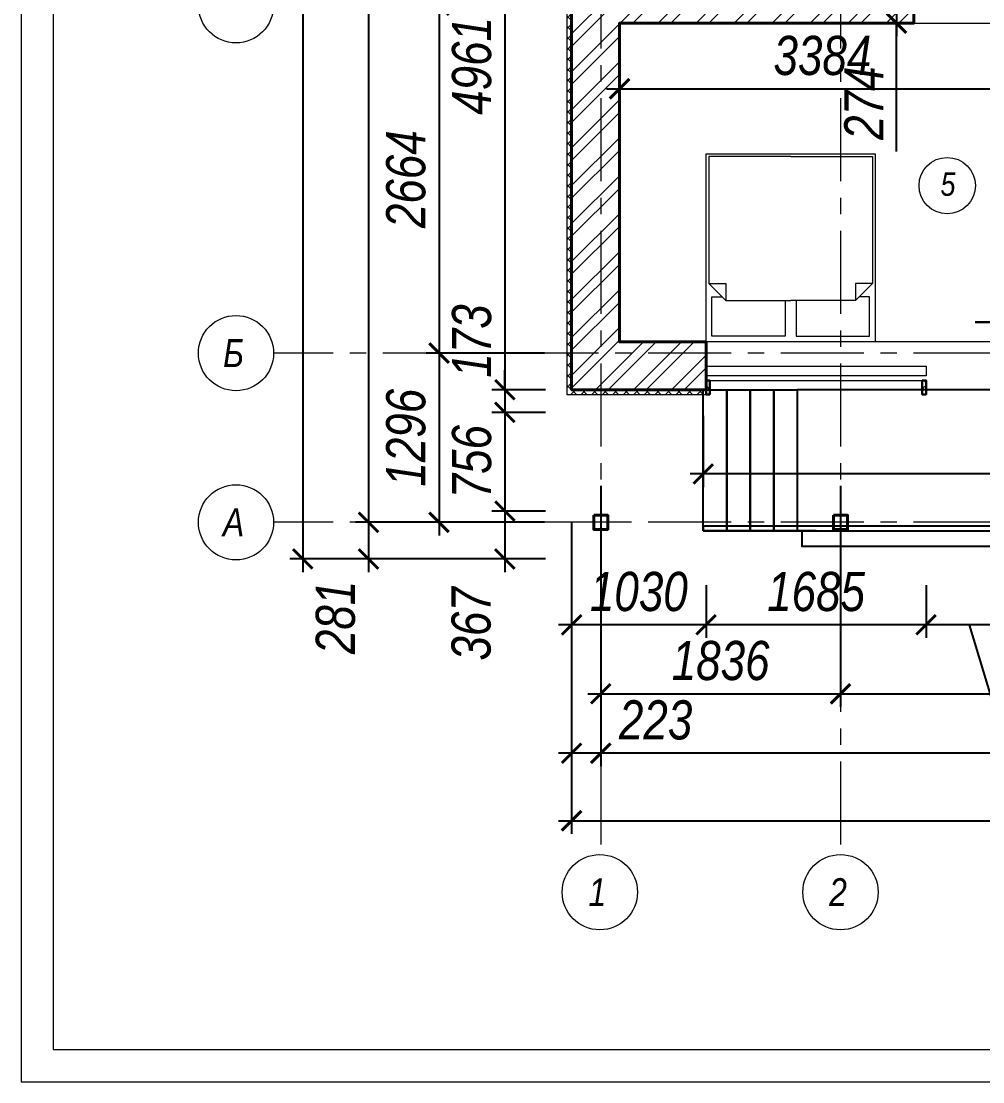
# Model space of a CAD drawing. Header units: millimetres. Extents: x 1582001 to 3303937, y 226471 to 491235.
# Drawn here: x 1694540 to 1701904, y 439948 to 448071 of the extents above; entities that cross this region are included whole.
import ezdxf
from ezdxf.enums import TextEntityAlignment as Align

# ---------------------------------------------------------------- set-up
doc = ezdxf.new("R2010")
doc.units = ezdxf.units.MM
doc.linetypes.add('CENTER', pattern=[50.8, 31.75, -6.35, 6.35, -6.35])
doc.linetypes.add('DASHDOT', pattern=[25.4, 12.7, -6.35, 0, -6.35])
doc.layers.get('Defpoints').update_dxf_attribs({"color": 255, "lineweight": 30})
doc.layers.add('900Сл Non-Print', color=235, linetype='Continuous', lineweight=5, plot=False)
for name, color, linetype, lineweight in [('Text', 212, 'Continuous', 25), ('Интерьер - Мебель_Ном_пера__1', 7, 'Continuous', 13), ('Кирпич', 253, 'Continuous', 9), ('Кровля', 232, 'Continuous', 25), ('Лестница', 74, 'Continuous', 25), ('Маркировка', 253, 'Continuous', 18), ('Оборудование', 89, 'Continuous', 9), ('Окна', 4, 'Continuous', 18), ('Оси', 251, 'CENTER', 9), ('Площади', 201, 'Continuous', 13), ('Размеры', 7, 'Continuous', 18), ('Стены несущие', 7, 'Continuous', 40), ('СТОЙКИ', 26, 'Continuous', 40), ('Утеплитель', 145, 'Continuous', 9)]:
    doc.layers.add(name, color=color, linetype=linetype, lineweight=lineweight)
doc.styles.add('GOST 2.304', font='ARIALNI.TTF', dxfattribs={"width": 0.98, "height": 300})
doc.styles.get("Standard").update_dxf_attribs({"font": 'ARIALNI.TTF', "height": 300})
doc.styles.add('style', font='ARIALNI.TTF', dxfattribs={"width": 0.98, "height": 300})
doc.styles.add('стиль1', font='ARIALNI.TTF', dxfattribs={"width": 0.98, "height": 300})
doc.dimstyles.new('М100', dxfattribs={"dimtxt": 600, "dimasz": 150, "dimexe": 100, "dimexo": 200, "dimgap": 100, "dimtad": 1, "dimdec": 0, "dimtxsty": 'style', "dimblk": 'ARCHTICK', "dimcen": 150, "dimdle": 100, "dimclrt": 256, "dimadec": 0, "dimazin": 0, "dimtfac": 1, "dimtdec": 0, "dimtmove": 1, "dimatfit": 3, "dimldrblk": 'NONE', "dimfxl": 0, "dimarcsym": 0})

# ---------------------------------------------------------------- blocks, each defined once
blk = doc.blocks.new('_ArchTick')
at = {"color": 0, "linetype": 'ByBlock', "const_width": 0.15}
blk.add_lwpolyline([(-0.5, -0.5), (0.5, 0.5)], dxfattribs=at)
blk = doc.blocks.new('*D2216')
at = {"layer": 'Defpoints', "color": 0, "lineweight": -3, "transparency": 16777216}
for p in [(1700814.6, 444712.7), (1704702.6, 444431.9), (1704702.6, 442919.9)]:
    blk.add_point(p, dxfattribs=at)
at = {"layer": 'Размеры', "color": 0, "lineweight": -2, "transparency": 16777216}
for p, q in [((1700814.6, 444512.7), (1700814.6, 442819.9)), ((1704702.6, 444231.9), (1704702.6, 442819.9)), ((1700714.6, 442919.9), (1704802.6, 442919.9))]:
    blk.add_line(p, q, dxfattribs=at)
at = {"layer": 'Размеры', "color": 0, "lineweight": -2, "transparency": 16777216, "xscale": 150, "yscale": 150, "zscale": 150, "rotation": 180}
blk.add_blockref('_ArchTick', (1700814.6, 442919.9), dxfattribs=at)
at = {"layer": 'Размеры', "color": 0, "lineweight": -2, "transparency": 16777216, "xscale": 150, "yscale": 150, "zscale": 150}
blk.add_blockref('_ArchTick', (1704702.6, 442919.9), dxfattribs=at)
at = {"layer": 'Размеры', "transparency": 16777216, "insert": (1702758.6, 443173), "char_height": 300, "attachment_point": 5, "style": 'style'}
blk.add_mtext('3888', dxfattribs=at)
blk = doc.blocks.new('_None')
blk = doc.blocks.new('*D2185')
at = {"layer": 'Defpoints', "color": 0, "lineweight": -3, "transparency": 16777216}
for p in [(1698748.2, 445529.3), (1697740.2, 444233.3), (1698748.2, 444233.3)]:
    blk.add_point(p, dxfattribs=at)
at = {"layer": 'Размеры', "color": 0, "lineweight": -2, "transparency": 16777216}
for p, q in [((1697740.2, 445629.3), (1697740.2, 444133.3)), ((1698548.2, 445529.3), (1697640.2, 445529.3)), ((1698548.2, 444233.3), (1697640.2, 444233.3))]:
    blk.add_line(p, q, dxfattribs=at)
at = {"layer": 'Размеры', "color": 0, "lineweight": -2, "transparency": 16777216, "xscale": 150, "yscale": 150, "zscale": 150}
for p, rotation in [((1697740.2, 445529.3), 90), ((1697740.2, 444233.3), 270)]:
    blk.add_blockref('_ArchTick', p, dxfattribs=dict(at, rotation=rotation))
at = {"layer": 'Размеры', "transparency": 16777216, "insert": (1697487.1, 444881.3), "char_height": 300, "attachment_point": 5, "rotation": 90, "style": 'style'}
blk.add_mtext('1296', dxfattribs=at)
blk = doc.blocks.new('*D2181')
at = {"layer": 'Defpoints', "color": 0, "lineweight": -3, "transparency": 16777216}
for p in [(1698978.6, 444712.7), (1700814.6, 444712.7), (1700814.6, 442919.9)]:
    blk.add_point(p, dxfattribs=at)
at = {"layer": 'Размеры', "color": 0, "lineweight": -2, "transparency": 16777216}
for p, q in [((1698978.6, 444512.7), (1698978.6, 442819.9)), ((1700814.6, 444512.7), (1700814.6, 442819.9)), ((1698878.6, 442919.9), (1700914.6, 442919.9))]:
    blk.add_line(p, q, dxfattribs=at)
at = {"layer": 'Размеры', "color": 0, "lineweight": -2, "transparency": 16777216, "xscale": 150, "yscale": 150, "zscale": 150, "rotation": 180}
blk.add_blockref('_ArchTick', (1698978.6, 442919.9), dxfattribs=at)
at = {"layer": 'Размеры', "color": 0, "lineweight": -2, "transparency": 16777216, "xscale": 150, "yscale": 150, "zscale": 150}
blk.add_blockref('_ArchTick', (1700814.6, 442919.9), dxfattribs=at)
at = {"layer": 'Размеры', "transparency": 16777216, "insert": (1699896.6, 443173), "char_height": 300, "attachment_point": 5, "style": 'style'}
blk.add_mtext('1836', dxfattribs=at)
blk = doc.blocks.new('*D2218')
at = {"layer": 'Defpoints', "color": 0, "lineweight": -3, "transparency": 16777216}
for p in [(1698978.6, 444431.9), (1709742.6, 444431.9), (1698978.6, 442464.9)]:
    blk.add_point(p, dxfattribs=at)
at = {"layer": 'Размеры', "color": 0, "lineweight": -2, "transparency": 16777216}
for p, q in [((1698978.6, 444231.9), (1698978.6, 442364.9)), ((1709742.6, 444231.9), (1709742.6, 442364.9)), ((1709842.6, 442464.9), (1698878.6, 442464.9))]:
    blk.add_line(p, q, dxfattribs=at)
at = {"layer": 'Размеры', "color": 0, "lineweight": -2, "transparency": 16777216, "xscale": 150, "yscale": 150, "zscale": 150, "rotation": 180}
blk.add_blockref('_ArchTick', (1698978.6, 442464.9), dxfattribs=at)
at = {"layer": 'Размеры', "color": 0, "lineweight": -2, "transparency": 16777216, "xscale": 150, "yscale": 150, "zscale": 150}
blk.add_blockref('_ArchTick', (1709742.6, 442464.9), dxfattribs=at)
at = {"layer": 'Размеры', "transparency": 16777216, "insert": (1704360.6, 442718.1), "char_height": 300, "attachment_point": 5, "style": 'style'}
blk.add_mtext('10764', dxfattribs=at)
blk = doc.blocks.new('*D2182')
at = {"layer": 'Defpoints', "color": 0, "lineweight": -3, "transparency": 16777216}
for p in [(1698755.4, 444431.9), (1698978.6, 444424.7), (1698755.4, 442464.9)]:
    blk.add_point(p, dxfattribs=at)
at = {"layer": 'Размеры', "color": 0, "lineweight": -2, "transparency": 16777216}
for p, q in [((1698755.4, 444231.9), (1698755.4, 442364.9)), ((1698978.6, 444224.7), (1698978.6, 442364.9)), ((1699078.6, 442464.9), (1698655.4, 442464.9))]:
    blk.add_line(p, q, dxfattribs=at)
at = {"layer": 'Размеры', "color": 0, "lineweight": -2, "transparency": 16777216, "xscale": 150, "yscale": 150, "zscale": 150, "rotation": 180}
blk.add_blockref('_ArchTick', (1698755.4, 442464.9), dxfattribs=at)
at = {"layer": 'Размеры', "color": 0, "lineweight": -2, "transparency": 16777216, "xscale": 150, "yscale": 150, "zscale": 150}
blk.add_blockref('_ArchTick', (1698978.6, 442464.9), dxfattribs=at)
at = {"layer": 'Размеры', "transparency": 16777216, "insert": (1699398.5, 442718.1), "char_height": 300, "attachment_point": 5, "style": 'style'}
blk.add_mtext('223', dxfattribs=at)
blk = doc.blocks.new('*D2220')
at = {"layer": 'Defpoints', "color": 0, "lineweight": -3, "transparency": 16777216}
for p in [(1698755.4, 444431.9), (1709886.6, 443952.5), (1709886.6, 441947.8)]:
    blk.add_point(p, dxfattribs=at)
at = {"layer": 'Размеры', "color": 0, "lineweight": -2, "transparency": 16777216}
for p, q in [((1698755.4, 444231.9), (1698755.4, 441847.8)), ((1709886.6, 443752.5), (1709886.6, 441847.8)), ((1698655.4, 441947.8), (1709986.6, 441947.8))]:
    blk.add_line(p, q, dxfattribs=at)
at = {"layer": 'Размеры', "color": 0, "lineweight": -2, "transparency": 16777216, "xscale": 150, "yscale": 150, "zscale": 150, "rotation": 180}
blk.add_blockref('_ArchTick', (1698755.4, 441947.8), dxfattribs=at)
at = {"layer": 'Размеры', "color": 0, "lineweight": -2, "transparency": 16777216, "xscale": 150, "yscale": 150, "zscale": 150}
blk.add_blockref('_ArchTick', (1709886.6, 441947.8), dxfattribs=at)
at = {"layer": 'Размеры', "transparency": 16777216, "insert": (1704321, 442200.9), "char_height": 300, "attachment_point": 5, "style": 'style'}
blk.add_mtext('11131', dxfattribs=at)
blk = doc.blocks.new('*D2184')
at = {"layer": 'Defpoints', "color": 0, "lineweight": -3, "transparency": 16777216}
for p in [(1698805.8, 448193.3), (1697740.2, 445529.3), (1698748.2, 445529.3)]:
    blk.add_point(p, dxfattribs=at)
at = {"layer": 'Размеры', "color": 0, "lineweight": -2, "transparency": 16777216}
for p, q in [((1697740.2, 448293.3), (1697740.2, 445429.3)), ((1698605.8, 448193.3), (1697640.2, 448193.3)), ((1698548.2, 445529.3), (1697640.2, 445529.3))]:
    blk.add_line(p, q, dxfattribs=at)
at = {"layer": 'Размеры', "color": 0, "lineweight": -2, "transparency": 16777216, "xscale": 150, "yscale": 150, "zscale": 150}
for p, rotation in [((1697740.2, 448193.3), 90), ((1697740.2, 445529.3), 270)]:
    blk.add_blockref('_ArchTick', p, dxfattribs=dict(at, rotation=rotation))
at = {"layer": 'Размеры', "transparency": 16777216, "insert": (1697487.1, 446861.3), "char_height": 300, "attachment_point": 5, "rotation": 90, "style": 'style'}
blk.add_mtext('2664', dxfattribs=at)
blk = doc.blocks.new('*D2224')
at = {"layer": 'Defpoints', "color": 0, "lineweight": -3, "transparency": 16777216}
for p in [(1698755.4, 457121.3), (1697200.2, 444233.3), (1698748.2, 444233.3)]:
    blk.add_point(p, dxfattribs=at)
at = {"layer": 'Размеры', "color": 0, "lineweight": -2, "transparency": 16777216}
for p, q in [((1697200.2, 457221.3), (1697200.2, 444133.3)), ((1698555.4, 457121.3), (1697100.2, 457121.3)), ((1698548.2, 444233.3), (1697100.2, 444233.3))]:
    blk.add_line(p, q, dxfattribs=at)
at = {"layer": 'Размеры', "color": 0, "lineweight": -2, "transparency": 16777216, "xscale": 150, "yscale": 150, "zscale": 150}
for p, rotation in [((1697200.2, 457121.3), 90), ((1697200.2, 444233.3), 270)]:
    blk.add_blockref('_ArchTick', p, dxfattribs=dict(at, rotation=rotation))
at = {"layer": 'Размеры', "transparency": 16777216, "insert": (1696947.1, 450677.3), "char_height": 300, "attachment_point": 5, "rotation": 90, "style": 'style'}
blk.add_mtext('12888', dxfattribs=at)
blk = doc.blocks.new('*D2187')
at = {"layer": 'Defpoints', "color": 0, "lineweight": -3, "transparency": 16777216}
for p in [(1698748.2, 444233.3), (1697200.2, 443952.5), (1698748.2, 443952.5)]:
    blk.add_point(p, dxfattribs=at)
at = {"layer": 'Размеры', "color": 0, "lineweight": -2, "transparency": 16777216}
for p, q in [((1697200.2, 444333.3), (1697200.2, 443852.5)), ((1698548.2, 444233.3), (1697100.2, 444233.3)), ((1698548.2, 443952.5), (1697100.2, 443952.5))]:
    blk.add_line(p, q, dxfattribs=at)
at = {"layer": 'Размеры', "color": 0, "lineweight": -2, "transparency": 16777216, "xscale": 150, "yscale": 150, "zscale": 150}
for p, rotation in [((1697200.2, 444233.3), 90), ((1697200.2, 443952.5), 270)]:
    blk.add_blockref('_ArchTick', p, dxfattribs=dict(at, rotation=rotation))
at = {"layer": 'Размеры', "transparency": 16777216, "insert": (1696947.8, 443504.8), "char_height": 300, "attachment_point": 5, "rotation": 90, "style": 'style'}
blk.add_mtext('281', dxfattribs=at)
blk = doc.blocks.new('*D2225')
at = {"layer": 'Defpoints', "color": 0, "lineweight": -3, "transparency": 16777216}
for p in [(1698755.4, 457402.1), (1696696.2, 443952.5), (1698748.2, 443952.5)]:
    blk.add_point(p, dxfattribs=at)
at = {"layer": 'Размеры', "color": 0, "lineweight": -2, "transparency": 16777216}
for p, q in [((1696696.2, 457502.1), (1696696.2, 443852.5)), ((1698555.4, 457402.1), (1696596.2, 457402.1)), ((1698548.2, 443952.5), (1696596.2, 443952.5))]:
    blk.add_line(p, q, dxfattribs=at)
at = {"layer": 'Размеры', "color": 0, "lineweight": -2, "transparency": 16777216, "xscale": 150, "yscale": 150, "zscale": 150}
for p, rotation in [((1696696.2, 457402.1), 90), ((1696696.2, 443952.5), 270)]:
    blk.add_blockref('_ArchTick', p, dxfattribs=dict(at, rotation=rotation))
at = {"layer": 'Размеры', "transparency": 16777216, "insert": (1696443.1, 450677.3), "char_height": 300, "attachment_point": 5, "rotation": 90, "style": 'style'}
blk.add_mtext('13450', dxfattribs=at)
blk = doc.blocks.new('*U12')
h = blk.add_hatch()
h.set_pattern_fill('ANSI37', color=256, scale=20, angle=360, style=0)
h.set_pattern_definition([(45, (-10215.04, -115358.71), (-44.90128, 44.90128), []), (135, (-10215.04, -115358.71), (-44.90128, -44.90128), [])])
h.paths.add_polyline_path([(40, -50), (40, 50), (0, 50), (0, -50)])
h = blk.add_hatch()
h.set_pattern_fill('ANSI37', color=256, scale=20, angle=360, style=0)
h.set_pattern_definition([(45, (-8475.04, -115358.71), (-44.90128, 44.90128), []), (135, (-8475.04, -115358.71), (-44.90128, -44.90128), [])])
h.paths.add_polyline_path([(2300, -50), (2340, -50), (2340, 100), (2300, 100)])
for points in [[(0, 250), (2340, 250), (2340, 150), (0, 150)], [(0, 100), (2340, 100), (2340, 0), (0, 0)]]:
    blk.add_lwpolyline(points, close=True)
at = {"layer": 'Утеплитель', "lineweight": 30}
for points in [[(0, 100), (40, 100), (40, -50), (0, -50)], [(2300, 100), (2340, 100), (2340, -50), (2300, -50)]]:
    blk.add_lwpolyline(points, close=True, dxfattribs=at)
blk = doc.blocks.new('*D2228')
at = {"layer": 'Defpoints', "color": 0, "lineweight": -3, "transparency": 16777216}
for p in [(1698755.4, 450209.3), (1698244.2, 445248.5), (1698755.4, 445248.5)]:
    blk.add_point(p, dxfattribs=at)
at = {"layer": 'Размеры', "color": 0, "lineweight": -2, "transparency": 16777216}
for p, q in [((1698244.2, 450309.3), (1698244.2, 445148.5)), ((1698555.4, 450209.3), (1698144.2, 450209.3)), ((1698555.4, 445248.5), (1698144.2, 445248.5))]:
    blk.add_line(p, q, dxfattribs=at)
at = {"layer": 'Размеры', "color": 0, "lineweight": -2, "transparency": 16777216, "xscale": 150, "yscale": 150, "zscale": 150}
for p, rotation in [((1698244.2, 450209.3), 90), ((1698244.2, 445248.5), 270)]:
    blk.add_blockref('_ArchTick', p, dxfattribs=dict(at, rotation=rotation))
at = {"layer": 'Размеры', "transparency": 16777216, "insert": (1697991.1, 447728.9), "char_height": 300, "attachment_point": 5, "rotation": 90, "style": 'style'}
blk.add_mtext('4961', dxfattribs=at)
blk = doc.blocks.new('*D2229')
at = {"layer": 'Defpoints', "color": 0, "lineweight": -3, "transparency": 16777216}
for p in [(1698755.4, 445248.5), (1698244.2, 445075.7), (1698755.4, 445075.7)]:
    blk.add_point(p, dxfattribs=at)
at = {"layer": 'Размеры', "color": 0, "lineweight": -2, "transparency": 16777216}
for p, q in [((1698244.2, 445248.5), (1698244.2, 445398.5)), ((1698555.4, 445248.5), (1698144.2, 445248.5)), ((1698244.2, 445248.5), (1698244.2, 445075.7)), ((1698555.4, 445075.7), (1698144.2, 445075.7)), ((1698244.2, 445075.7), (1698244.2, 444925.7))]:
    blk.add_line(p, q, dxfattribs=at)
at = {"layer": 'Размеры', "color": 0, "lineweight": -2, "transparency": 16777216, "xscale": 150, "yscale": 150, "zscale": 150}
for p, rotation in [((1698244.2, 445248.5), 270), ((1698244.2, 445075.7), 90)]:
    blk.add_blockref('_ArchTick', p, dxfattribs=dict(at, rotation=rotation))
at = {"layer": 'Размеры', "transparency": 16777216, "insert": (1697991.1, 445621.9), "char_height": 300, "attachment_point": 5, "rotation": 90, "style": 'style'}
blk.add_mtext('173', dxfattribs=at)
blk = doc.blocks.new('*D2230')
at = {"layer": 'Defpoints', "color": 0, "lineweight": -3, "transparency": 16777216}
for p in [(1698755.4, 445075.7), (1698244.2, 444319.7), (1698755.4, 444319.7)]:
    blk.add_point(p, dxfattribs=at)
at = {"layer": 'Размеры', "color": 0, "lineweight": -2, "transparency": 16777216}
for p, q in [((1698244.2, 445175.7), (1698244.2, 444219.7)), ((1698555.4, 445075.7), (1698144.2, 445075.7)), ((1698555.4, 444319.7), (1698144.2, 444319.7))]:
    blk.add_line(p, q, dxfattribs=at)
at = {"layer": 'Размеры', "color": 0, "lineweight": -2, "transparency": 16777216, "xscale": 150, "yscale": 150, "zscale": 150}
for p, rotation in [((1698244.2, 445075.7), 90), ((1698244.2, 444319.7), 270)]:
    blk.add_blockref('_ArchTick', p, dxfattribs=dict(at, rotation=rotation))
at = {"layer": 'Размеры', "transparency": 16777216, "insert": (1697991.1, 444697.7), "char_height": 300, "attachment_point": 5, "rotation": 90, "style": 'style'}
blk.add_mtext('756', dxfattribs=at)
blk = doc.blocks.new('*D2231')
at = {"layer": 'Defpoints', "color": 0, "lineweight": -3, "transparency": 16777216}
for p in [(1698755.4, 444319.7), (1698244.2, 443952.5), (1698755.4, 443952.5)]:
    blk.add_point(p, dxfattribs=at)
at = {"layer": 'Размеры', "color": 0, "lineweight": -2, "transparency": 16777216}
for p, q in [((1698244.2, 444419.7), (1698244.2, 443852.5)), ((1698555.4, 444319.7), (1698144.2, 444319.7)), ((1698555.4, 443952.5), (1698144.2, 443952.5))]:
    blk.add_line(p, q, dxfattribs=at)
at = {"layer": 'Размеры', "color": 0, "lineweight": -2, "transparency": 16777216, "xscale": 150, "yscale": 150, "zscale": 150}
for p, rotation in [((1698244.2, 444319.7), 90), ((1698244.2, 443952.5), 270)]:
    blk.add_blockref('_ArchTick', p, dxfattribs=dict(at, rotation=rotation))
at = {"layer": 'Размеры', "transparency": 16777216, "insert": (1697987.2, 443455.5), "char_height": 300, "attachment_point": 5, "rotation": 90, "style": 'style'}
blk.add_mtext('367', dxfattribs=at)
blk = doc.blocks.new('*D2236')
at = {"layer": 'Defpoints', "color": 0, "lineweight": -3, "transparency": 16777216}
for p in [(1701469.8, 443952.5), (1702132.2, 443952.5), (1701469.8, 443448.5)]:
    blk.add_point(p, dxfattribs=at)
at = {"layer": 'Размеры', "color": 0, "lineweight": -2, "transparency": 16777216}
for p, q in [((1701469.8, 443752.5), (1701469.8, 443348.5)), ((1702132.2, 443752.5), (1702132.2, 443348.5)), ((1702232.2, 443448.5), (1701369.8, 443448.5)), ((1701801, 443448.5), (1702013.9, 442739)), ((1702013.9, 442739), (1702749.7, 442739))]:
    blk.add_line(p, q, dxfattribs=at)
at = {"layer": 'Размеры', "color": 0, "lineweight": -2, "transparency": 16777216, "xscale": 150, "yscale": 150, "zscale": 150, "rotation": 180}
blk.add_blockref('_ArchTick', (1701469.8, 443448.5), dxfattribs=at)
at = {"layer": 'Размеры', "color": 0, "lineweight": -2, "transparency": 16777216, "xscale": 150, "yscale": 150, "zscale": 150}
blk.add_blockref('_ArchTick', (1702132.2, 443448.5), dxfattribs=at)
at = {"layer": 'Размеры', "transparency": 16777216, "insert": (1702381.8, 442992.2), "char_height": 300, "attachment_point": 5, "style": 'style'}
blk.add_mtext('662', dxfattribs=at)
blk = doc.blocks.new('*D2237')
at = {"layer": 'Defpoints', "color": 0, "lineweight": -3, "transparency": 16777216}
for p in [(1699785, 443952.5), (1701469.8, 443952.5), (1699785, 443448.5)]:
    blk.add_point(p, dxfattribs=at)
at = {"layer": 'Размеры', "color": 0, "lineweight": -2, "transparency": 16777216}
for p, q in [((1699785, 443752.5), (1699785, 443348.5)), ((1701469.8, 443752.5), (1701469.8, 443348.5)), ((1701569.8, 443448.5), (1699685, 443448.5))]:
    blk.add_line(p, q, dxfattribs=at)
at = {"layer": 'Размеры', "color": 0, "lineweight": -2, "transparency": 16777216, "xscale": 150, "yscale": 150, "zscale": 150, "rotation": 180}
blk.add_blockref('_ArchTick', (1699785, 443448.5), dxfattribs=at)
at = {"layer": 'Размеры', "color": 0, "lineweight": -2, "transparency": 16777216, "xscale": 150, "yscale": 150, "zscale": 150}
blk.add_blockref('_ArchTick', (1701469.8, 443448.5), dxfattribs=at)
at = {"layer": 'Размеры', "transparency": 16777216, "insert": (1700627.4, 443701.7), "char_height": 300, "attachment_point": 5, "style": 'style'}
blk.add_mtext('1685', dxfattribs=at)
blk = doc.blocks.new('*D2238')
at = {"layer": 'Defpoints', "color": 0, "lineweight": -3, "transparency": 16777216}
for p in [(1698755.4, 443952.5), (1699785, 443952.5), (1698755.4, 443448.5)]:
    blk.add_point(p, dxfattribs=at)
at = {"layer": 'Размеры', "color": 0, "lineweight": -2, "transparency": 16777216}
for p, q in [((1698755.4, 443752.5), (1698755.4, 443348.5)), ((1699785, 443752.5), (1699785, 443348.5)), ((1699885, 443448.5), (1698655.4, 443448.5))]:
    blk.add_line(p, q, dxfattribs=at)
at = {"layer": 'Размеры', "color": 0, "lineweight": -2, "transparency": 16777216, "xscale": 150, "yscale": 150, "zscale": 150, "rotation": 180}
blk.add_blockref('_ArchTick', (1698755.4, 443448.5), dxfattribs=at)
at = {"layer": 'Размеры', "color": 0, "lineweight": -2, "transparency": 16777216, "xscale": 150, "yscale": 150, "zscale": 150}
blk.add_blockref('_ArchTick', (1699785, 443448.5), dxfattribs=at)
at = {"layer": 'Размеры', "transparency": 16777216, "insert": (1699270.2, 443701.7), "char_height": 300, "attachment_point": 5, "style": 'style'}
blk.add_mtext('1030', dxfattribs=at)
blk = doc.blocks.new('*U41')
at = {"layer": '900Сл Non-Print'}
blk.add_lwpolyline([(0, 0), (823, 0), (1130, 0), (1440, 0), (1635, 0), (1830, 0), (4700, 0), (4700, -411), (4700, -2220), (4700, -3390), (3068, -3390), (2109, -3390), (1411, -3390), (385, -3390), (0, -3390), (0, -500), (0, -350), (0, -150), (0, 0)], dxfattribs=at)
at = {"layer": 'Кровля'}
blk.add_lwpolyline([(3781, -3180), (4481, -3180), (4481, -3180), (3781, -3180)], close=True, dxfattribs=at)
at = {"layer": 'Text', "flags": 2}
blk.add_attdef('ПЛОЩАДЬ', (3831, -3130), '', height=175, dxfattribs=at)
blk = doc.blocks.new('*U45')
at = {"layer": '900Сл Non-Print'}
blk.add_lwpolyline([(0, 0), (823, 0), (1130, 0), (1440, 0), (1635, 0), (1830, 0), (3910, 0), (8480, 0), (8480, -240), (8480, -1665), (2170, -1665), (1440, -1665), (1050, -1665), (1050, -1500), (0, -1500), (0, -500), (0, -350), (0, -150), (0, 0)], dxfattribs=at)
at = {"layer": 'Кровля'}
blk.add_lwpolyline([(7152, -1183), (7852, -1183), (7852, -1183), (7152, -1183)], close=True, dxfattribs=at)
at = {"layer": 'Text', "flags": 2}
blk.add_attdef('ПЛОЩАДЬ', (7202, -1133), '', height=175, dxfattribs=at)
blk = doc.blocks.new('Кровать двуспальная 02 11')
at = {"layer": 'Интерьер - Мебель_Ном_пера__1', "linetype": 'Continuous'}
for p, q in [((1800, 2000), (0, 2000)), ((0, 2000), (0, 0)), ((840, 1940), (60, 1940)), ((60, 1940), (60, 1520)), ((840, 1560), (840, 1940)), ((960, 1560), (960, 1940)), ((960, 1940), (1740, 1940)), ((1740, 1940), (1740, 1520)), ((1800, 0), (1800, 2000)), ((210, 1560), (30, 1380)), ((60, 1520), (170, 1520)), ((210, 1380), (210, 1560)), ((210, 1560), (900, 1560)), ((1590, 1560), (900, 1560)), ((1590, 1380), (1590, 1560)), ((1590, 1560), (1770, 1380)), ((1740, 1520), (1630, 1520)), ((30, 30), (30, 1380)), ((30, 1380), (210, 1380)), ((1770, 1380), (1590, 1380)), ((1770, 30), (1770, 1380)), ((0, 0), (1800, 0)), ((900, 30), (30, 30)), ((900, 30), (1770, 30))]:
    blk.add_line(p, q, dxfattribs=at)
blk = doc.blocks.new('*D2286')
at = {"layer": 'Defpoints', "color": 0, "lineweight": -3, "transparency": 16777216}
for p in [(1699122.6, 448056.5), (1702506.6, 448056.5), (1702506.6, 447554.2)]:
    blk.add_point(p, dxfattribs=at)
at = {"layer": 'Размеры', "color": 0, "lineweight": -2, "transparency": 16777216}
for p, q in [((1699122.6, 447856.5), (1699122.6, 447454.2)), ((1702506.6, 447856.5), (1702506.6, 447454.2)), ((1699022.6, 447554.2), (1702606.6, 447554.2))]:
    blk.add_line(p, q, dxfattribs=at)
at = {"layer": 'Размеры', "color": 0, "lineweight": -2, "transparency": 16777216, "xscale": 150, "yscale": 150, "zscale": 150, "rotation": 180}
blk.add_blockref('_ArchTick', (1699122.6, 447554.2), dxfattribs=at)
at = {"layer": 'Размеры', "color": 0, "lineweight": -2, "transparency": 16777216, "xscale": 150, "yscale": 150, "zscale": 150}
blk.add_blockref('_ArchTick', (1702506.6, 447554.2), dxfattribs=at)
at = {"layer": 'Размеры', "transparency": 16777216, "insert": (1700675.8, 447807.4), "char_height": 300, "attachment_point": 5, "style": 'style'}
blk.add_mtext('3384', dxfattribs=at)
blk = doc.blocks.new('*D2296')
at = {"layer": 'Defpoints', "color": 0, "lineweight": -3, "transparency": 16777216}
for p in [(1700901, 448330.1), (1700814.6, 448056.5), (1701243.9, 448056.5)]:
    blk.add_point(p, dxfattribs=at)
at = {"layer": 'Размеры', "color": 0, "lineweight": -2, "transparency": 16777216}
for p, q in [((1701243.9, 448430.1), (1701243.9, 447956.5)), ((1701101, 448330.1), (1701343.9, 448330.1)), ((1701014.6, 448056.5), (1701343.9, 448056.5)), ((1701243.9, 447074.7), (1701243.9, 448056.5))]:
    blk.add_line(p, q, dxfattribs=at)
at = {"layer": 'Размеры', "color": 0, "lineweight": -2, "transparency": 16777216, "xscale": 150, "yscale": 150, "zscale": 150}
for p, rotation in [((1701243.9, 448330.1), 90), ((1701243.9, 448056.5), 270)]:
    blk.add_blockref('_ArchTick', p, dxfattribs=dict(at, rotation=rotation))
at = {"layer": 'Размеры', "transparency": 16777216, "insert": (1700993.3, 447443.5), "char_height": 300, "attachment_point": 5, "rotation": 90, "style": 'style'}
blk.add_mtext('274', dxfattribs=at)
blk = doc.blocks.new('*D2213')
at = {"layer": 'Defpoints', "color": 0, "lineweight": -3, "transparency": 16777216}
for p in [(1699763.4, 445248.5), (1705869, 445248.5), (1699763.4, 444603.8)]:
    blk.add_point(p, dxfattribs=at)
at = {"layer": 'Размеры', "color": 0, "lineweight": -2, "transparency": 16777216}
for p, q in [((1699763.4, 445048.5), (1699763.4, 444503.8)), ((1705869, 445048.5), (1705869, 444503.8)), ((1705969, 444603.8), (1699663.4, 444603.8))]:
    blk.add_line(p, q, dxfattribs=at)
at = {"layer": 'Размеры', "color": 0, "lineweight": -2, "transparency": 16777216, "xscale": 150, "yscale": 150, "zscale": 150, "rotation": 180}
blk.add_blockref('_ArchTick', (1699763.4, 444603.8), dxfattribs=at)
at = {"layer": 'Размеры', "color": 0, "lineweight": -2, "transparency": 16777216, "xscale": 150, "yscale": 150, "zscale": 150}
blk.add_blockref('_ArchTick', (1705869, 444603.8), dxfattribs=at)
at = {"layer": 'Размеры', "transparency": 16777216, "insert": (1702816.2, 444857), "char_height": 300, "attachment_point": 5, "style": 'style'}
blk.add_mtext('6106', dxfattribs=at)

msp = doc.modelspace()

# ---------------------------------------------------------------- hatches: boundary and pattern name
at = {"layer": 'Кирпич'}
h = msp.add_hatch(dxfattribs=at)
h.set_pattern_fill('ANSI32', color=256, scale=21.6, style=0)
h.set_pattern_definition([(45, (651821.04, 235806.46), (-145.48015, 145.48015), []), (45, (651918.03, 235806.46), (-145.48015, 145.48015), [])])
h.paths.add_polyline_path([(1700533.8, 450209.3), (1700533.8, 450256.1), (1700901, 450256.1), (1700901, 449842.1), (1699122.6, 449842.1), (1699122.6, 448330.1), (1701376.2, 448330.1), (1701376.2, 448056.5), (1699122.6, 448056.5), (1699122.6, 445615.7), (1699785, 445615.7), (1699785, 445248.5), (1698755.4, 445248.5), (1698755.4, 450209.3)])
h.paths.add_polyline_path([(1700901, 449093.3), (1700814.6, 449093.3), (1700814.6, 449842.1), (1700901, 449842.1), (1700901, 449266.1), (1703716.2, 449266.1), (1703716.2, 450115.7), (1703802.6, 450115.7), (1703802.6, 449179.7), (1700901, 449179.7)])
h.paths.add_polyline_path([(1702038.6, 448330.1), (1703061, 448330.1), (1703061, 448056.5), (1702038.6, 448056.5)])
h.paths.add_polyline_path([(1702506.6, 448056.5), (1702593, 448056.5), (1702593, 445615.7), (1702506.6, 445615.7)])
h.paths.add_polyline_path([(1702132.2, 445615.7), (1703154.6, 445615.7), (1703154.6, 445248.5), (1702132.2, 445248.5)])
h.paths.add_polyline_path([(1705962.6, 448416.5), (1706236.2, 448416.5), (1706236.2, 445075.7), (1705869, 445075.7), (1705869, 445248.5), (1705501.8, 445248.5), (1705501.8, 445615.7), (1705962.6, 445615.7), (1705962.6, 448056.5), (1703723.4, 448056.5), (1703723.4, 448330.1), (1705962.6, 448330.1)])
h.paths.add_polyline_path([(1706236.2, 444319.7), (1705869, 444319.7), (1705869, 443952.5), (1706236.2, 443952.5)])
h.paths.add_polyline_path([(1705962.6, 450382.1), (1706236.2, 450382.1), (1706236.2, 449446.1), (1709519.4, 449446.1), (1709519.4, 450288.5), (1709886.6, 450288.5), (1709886.6, 447602.9), (1709519.4, 447602.9), (1709519.4, 449172.8), (1706236.2, 449172.8), (1706236.2, 449078.9), (1705962.6, 449078.9)])
h.paths.add_polyline_path([(1709519.4, 445910.9), (1709886.6, 445910.9), (1709886.6, 443952.5), (1709519.4, 443952.5)])
h.paths.add_polyline_path([(1705962.6, 451973.3), (1706236.2, 451973.3), (1706236.2, 451044.5), (1705962.6, 451044.5)])
h.paths.add_polyline_path([(1707085.8, 452729.3), (1707085.8, 451973.3), (1706236.2, 451973.3), (1706236.2, 451886.9), (1707733.8, 451886.9), (1707733.8, 451973.3), (1707172.2, 451973.3), (1707172.2, 452729.3)])
h.paths.add_polyline_path([(1709519.4, 453758.9), (1709886.6, 453758.9), (1709886.6, 451886.9), (1709519.4, 451886.9), (1709519.4, 452729.3), (1706992.2, 452729.3), (1706992.2, 453002.9), (1709519.4, 453002.9)])
h.paths.add_polyline_path([(1708864.2, 451973.3), (1709519.4, 451973.3), (1709519.4, 451886.9), (1708864.2, 451886.9)], flags=17)
h.paths.add_polyline_path([(1702312.2, 451145.3), (1702593, 451145.3), (1702593, 452729.3), (1702679.4, 452729.3), (1702679.4, 451145.3), (1702960.2, 451145.3), (1702960.2, 451058.9), (1702312.2, 451058.9)], flags=16)
h.paths.add_polyline_path([(1704465, 452729.3), (1704551.4, 452729.3), (1704551.4, 451058.9), (1703802.6, 451058.9), (1703802.6, 450778.1), (1703716.2, 450778.1), (1703716.2, 451058.9), (1703622.6, 451058.9), (1703622.6, 451145.3), (1704465, 451145.3)])
h.paths.add_polyline_path([(1700533.8, 453931.7), (1700901, 453931.7), (1700901, 453002.9), (1704465, 453002.9), (1704465, 453190.1), (1704645, 453190.1), (1704645, 453002.9), (1704925.8, 453002.9), (1704925.8, 452729.3), (1700901, 452729.3), (1700901, 451012.1), (1700533.8, 451012.1)])
h.paths.add_polyline_path([(1700901, 454687.7), (1700533.8, 454687.7), (1700533.8, 455242.1), (1701275.4, 455242.1), (1701275.4, 454874.9), (1700901, 454874.9)])
h.paths.add_polyline_path([(1702503, 454874.9), (1702683, 454874.9), (1702683, 453002.9), (1702503, 453002.9)])
h.paths.add_polyline_path([(1703158.2, 454874.9), (1702031.4, 454874.9), (1702031.4, 455242.1), (1703158.2, 455242.1)])
h.paths.add_polyline_path([(1706329.8, 453002.9), (1706329.8, 452729.3), (1705681.8, 452729.3), (1705681.8, 453002.9), (1705962.6, 453002.9), (1705962.6, 453946.1), (1705681.8, 453946.1), (1705681.8, 454313.3), (1705869, 454313.3), (1705869, 457402.1), (1706236.2, 457402.1), (1706236.2, 453002.9)])
h.paths.add_polyline_path([(1703914.2, 455242.1), (1704832.2, 455242.1), (1704832.2, 454313.3), (1704925.8, 454313.3), (1704925.8, 453946.1), (1704645, 453946.1), (1704645, 453852.5), (1704465, 453852.5), (1704465, 454874.9), (1703914.2, 454874.9)])
h.paths.add_polyline_path([(1709886.6, 457402.1), (1709519.4, 457402.1), (1709519.4, 455450.9), (1709886.6, 455450.9)])
h.paths.add_polyline_path([(1701649.8, 451145.3), (1700901, 451145.3), (1700901, 451058.9), (1701649.8, 451058.9)], flags=16)
h.paths.add_polyline_path([(1700814.6, 448430.9), (1700901, 448430.9), (1700901, 448330.1), (1700814.6, 448330.1)], flags=17)
at = {"layer": 'Утеплитель'}
h = msp.add_hatch(dxfattribs=at)
h.set_pattern_fill('ANSI37', color=256, scale=18, style=0)
h.set_pattern_definition([(45, (689622.68, 236066.24), (-40.4111525, 40.4111525), []), (135, (689622.68, 236066.24), (-40.4111525, -40.4111525), [])])
h.paths.add_polyline_path([(1700533.8, 454687.7), (1700497.8, 454687.7), (1700497.8, 455278.1), (1701275.4, 455278.1), (1701275.4, 455242.1), (1700533.8, 455242.1)])
h.paths.add_polyline_path([(1702031.4, 455242.1), (1703158.2, 455242.1), (1703158.2, 455278.1), (1702031.4, 455278.1)])
h.paths.add_polyline_path([(1703914.2, 455242.1), (1703914.2, 455278.1), (1704868.2, 455278.1), (1704868.2, 454349.3), (1704925.8, 454349.3), (1704925.8, 454313.3), (1704832.2, 454313.3), (1704832.2, 455242.1)])
h.paths.add_polyline_path([(1706236.2, 457402.1), (1706236.2, 457438.1), (1705833, 457438.1), (1705833, 454349.3), (1705681.8, 454349.3), (1705681.8, 454313.3), (1705869, 454313.3), (1705869, 457402.1)])
h.paths.add_polyline_path([(1709519.4, 457402.1), (1709519.4, 457438.1), (1709922.6, 457438.1), (1709922.6, 455450.9), (1709886.6, 455450.9), (1709886.6, 457402.1)])
h.paths.add_polyline_path([(1709886.6, 453758.9), (1709922.6, 453758.9), (1709922.6, 451886.9), (1709886.6, 451886.9)])
h.paths.add_polyline_path([(1709886.6, 450288.5), (1709922.6, 450288.5), (1709922.6, 447602.9), (1709886.6, 447602.9)])
h.paths.add_polyline_path([(1709519.4, 443952.5), (1709519.4, 443916.5), (1709922.6, 443916.5), (1709922.6, 445910.9), (1709886.6, 445910.9), (1709886.6, 443952.5)])
h.paths.add_polyline_path([(1705869, 444319.7), (1705833, 444319.7), (1705833, 443916.5), (1706236.2, 443916.5), (1706236.2, 443952.5), (1705869, 443952.5)])
h.paths.add_polyline_path([(1705501.8, 445248.5), (1705501.8, 445212.5), (1705833, 445212.5), (1705833, 445075.7), (1705869, 445075.7), (1705869, 445248.5)])
h.paths.add_polyline_path([(1702096.2, 445248.5), (1703190.6, 445248.5), (1703190.6, 445212.5), (1702096.2, 445212.5)])
h.paths.add_polyline_path([(1700533.8, 450256.1), (1700497.8, 450256.1), (1700497.8, 450245.3), (1698719.4, 450245.3), (1698719.4, 445212.5), (1699785, 445212.5), (1699785, 445248.5), (1698755.4, 445248.5), (1698755.4, 450209.3), (1700533.8, 450209.3)])
h.paths.add_polyline_path([(1700533.8, 453931.7), (1700497.8, 453931.7), (1700497.8, 451012.1), (1700533.8, 451012.1)])

# ---------------------------------------------------------------- linework, layer by layer
at = {"layer": 'Лестница'}
for points in [[(1699763.4, 444168.5), (1699763.4, 445248.5), (1699943.4, 445248.5), (1699943.4, 444168.5)], [(1699943.4, 444168.5), (1699943.4, 445248.5), (1700123.4, 445248.5), (1700123.4, 444168.5)], [(1700123.4, 444168.5), (1700123.4, 445248.5), (1700303.4, 445248.5), (1700303.4, 444168.5)], [(1700303.4, 444168.5), (1700303.4, 445248.5), (1700483.4, 445248.5), (1700483.4, 444168.5)], [(1699763.4, 444168.5), (1705869, 444168.5), (1705869, 444204.5), (1699763.4, 444204.5)]]:
    msp.add_lwpolyline(points, close=True, dxfattribs=at)
for points in [[(1700519.4, 444168.5), (1700519.4, 444049.7), (1705725, 444049.7), (1705725, 445248.5), (1700483.4, 445248.5), (1700483.4, 444204.5)], [(1700195.4, 444168.5), (1699979.4, 444168.5)], [(1700411.4, 444168.5), (1700195.4, 444168.5)], [(1700627.4, 444168.5), (1700411.4, 444168.5)], [(1700627.4, 444168.5), (1700519.4, 444168.5)]]:
    msp.add_lwpolyline(points, dxfattribs=at)
at = {"layer": 'Маркировка'}
msp.add_circle((1701631.9, 446812), 216, dxfattribs=at)
at = {"layer": 'Оси', "ltscale": 20}
for p, q in [((1698978.6, 459673.4), (1698978.6, 441688.5)), ((1700814.6, 459673.3), (1700814.6, 441688.6)), ((1712169, 445529.3), (1696473, 445529.3)), ((1712169, 444233.3), (1696473, 444233.3))]:
    msp.add_line(p, q, dxfattribs=at)
at = {"layer": 'Оси', "linetype": 'DASHDOT', "ltscale": 50}
for p, q in [((1698978.6, 444350.7), (1698978.6, 444115.9)), ((1700814.6, 444350.7), (1700814.6, 444115.9)), ((1699105.8, 444233.3), (1698851.5, 444233.3)), ((1700941.8, 444233.3), (1700687.5, 444233.3))]:
    msp.add_line(p, q, dxfattribs=at)
at = {"layer": 'Оси', "color": 0, "linetype": 'ByBlock', "ltscale": 40}
for points in [[(1825275, 462496.4), (1694540.2, 462496.4), (1694540.2, 439948.4), (1825275, 439948.4)], [(1824989.2, 462226.4), (1694783.8, 462226.4), (1694783.8, 440196.7), (1824989.2, 440196.7)]]:
    msp.add_lwpolyline(points, close=True, dxfattribs=at)
at = {"layer": 'Оси', "linetype": 'Continuous', "ltscale": 100}
for centre in [(1696185, 448193.3), (1696185, 448193.3), (1696185, 445529.3), (1696185, 445529.3), (1696185, 444233.3), (1696185, 444233.3), (1698971.4, 441400.6), (1698971.4, 441400.6), (1700814.6, 441400.6), (1700814.6, 441400.6)]:
    msp.add_circle(centre, 288, dxfattribs=at)
at = {"layer": 'Стены несущие'}
msp.add_lwpolyline([(1700533.8, 450209.3), (1700533.8, 450256.1), (1700901, 450256.1), (1700901, 449842.1), (1699122.6, 449842.1), (1699122.6, 448330.1), (1701376.2, 448330.1), (1701376.2, 448056.5), (1699122.6, 448056.5), (1699122.6, 445615.7), (1699785, 445615.7), (1699785, 445248.5), (1698755.4, 445248.5), (1698755.4, 450209.3), (1700533.8, 450209.3)], dxfattribs=at)
at = {"layer": 'СТОЙКИ', "ltscale": 100}
for points in [[(1698924.6, 444287.3), (1699032.6, 444287.3), (1699032.6, 444179.3), (1698924.6, 444179.3), (1698924.6, 444287.3)], [(1700760.6, 444287.3), (1700868.6, 444287.3), (1700868.6, 444179.3), (1700760.6, 444179.3), (1700760.6, 444287.3)]]:
    msp.add_lwpolyline(points, dxfattribs=at)
at = {"layer": 'Утеплитель'}
msp.add_lwpolyline([(1700533.8, 450256.1), (1700497.8, 450256.1), (1700497.8, 450245.3), (1698719.4, 450245.3), (1698719.4, 445212.5), (1699785, 445212.5), (1699785, 445248.5), (1698755.4, 445248.5), (1698755.4, 450209.3), (1700533.8, 450209.3), (1700533.8, 450256.1)], dxfattribs=at)

# ---------------------------------------------------------------- block references
at = {"layer": 'Оборудование', "xscale": -0.7200000000000001, "yscale": 0.7200000000000001, "zscale": 0.7200000000000001, "rotation": 180}
msp.add_blockref('Кровать двуспальная 02 11', (1699785, 447055.7), dxfattribs=at)
at = {"layer": 'Окна', "xscale": 0.7200000000000001, "yscale": 0.7200000000000001, "zscale": 0.7200000000000001}
msp.add_blockref('*U12', (1699785, 445248.5), dxfattribs=at)
at = {"layer": 'Площади', "xscale": 0.7200000000000001, "yscale": 0.7200000000000001, "zscale": 0.7200000000000001}
for name, p in [('*U41', (1699122.6, 448056.5)), ('*U45', (1699763.4, 445248.5))]:
    msp.add_blockref(name, p, dxfattribs=at)

# ---------------------------------------------------------------- texts
at = {"layer": 'Маркировка', "style": 'стиль1'}
msp.add_text('5', height=180, dxfattribs=at).set_placement((1701637.6, 446824.3), align=Align.MIDDLE_CENTER)
at = {"layer": 'Оси', "linetype": 'Continuous', "ltscale": 100, "style": 'GOST 2.304'}
for s, p in [('Б', (1696166.1, 445529.3)), ('А', (1696166.1, 444233.3)), ('1', (1698952.5, 441400.6)), ('2', (1700795.7, 441400.6))]:
    msp.add_text(s, height=214, dxfattribs=at).set_placement(p, align=Align.MIDDLE_CENTER)

# ---------------------------------------------------------------- dimensions: what is measured, and where the dimension line sits
at = {"layer": 'Размеры'}
for base, p1, p2, override, picture, middle in [((1696696.2, 443952.5), (1698755.4, 457402.1), (1698748.2, 443952.5), {"dimtxt": 250, "dimlfac": 1, "dimtxsty": 'style', "dimblk1": 'ArchTick', "dimblk2": 'ArchTick', "dimsah": 1, "dimtolj": 0}, '*D2225', (1696443.1, 450677.3)), ((1697200.2, 444233.3), (1698755.4, 457121.3), (1698748.2, 444233.3), {"dimtxt": 250}, '*D2224', (1696947.1, 450677.3)), ((1698244.2, 445248.5), (1698755.4, 450209.3), (1698755.4, 445248.5), {"dimtxt": 250, "dimlfac": 1, "dimtxsty": 'style', "dimblk1": 'ArchTick', "dimblk2": 'ArchTick', "dimsah": 1, "dimtolj": 0}, '*D2228', (1697991.1, 447728.9)), ((1697740.2, 445529.3), (1698805.8, 448193.3), (1698748.2, 445529.3), {"dimtxt": 250}, '*D2184', (1697487.1, 446861.3)), ((1697740.2, 444233.3), (1698748.2, 445529.3), (1698748.2, 444233.3), {"dimtxt": 250}, '*D2185', (1697487.1, 444881.3)), ((1698244.2, 444319.7), (1698755.4, 445075.7), (1698755.4, 444319.7), {"dimtxt": 250}, '*D2230', (1697991.1, 444697.7))]:
    dim = msp.add_linear_dim(base=base, p1=p1, p2=p2, angle=90, dimstyle='М100', override=override, dxfattribs=at)
    dim.commit()
    dim.dimension.update_dxf_attribs({"geometry": picture, "text_midpoint": middle})
for base, p1, p2, override, picture, middle in [((1701243.9, 448056.5), (1700901, 448330.1), (1700814.6, 448056.5), {"dimtxt": 250}, '*D2296', (1701243.9, 447443.5)), ((1698244.2, 445075.7), (1698755.4, 445248.5), (1698755.4, 445075.7), {"dimtxt": 250}, '*D2229', (1698244.2, 445621.9)), ((1698244.2, 443952.5), (1698755.4, 444319.7), (1698755.4, 443952.5), {"dimtxt": 250, "dimlfac": 1, "dimtxsty": 'style', "dimblk1": 'ArchTick', "dimblk2": 'ArchTick', "dimsah": 1, "dimtolj": 0}, '*D2231', (1698240.4, 443455.5)), ((1697200.2, 443952.5), (1698748.2, 444233.3), (1698748.2, 443952.5), {"dimtxt": 250}, '*D2187', (1697201, 443504.8))]:
    dim = msp.add_linear_dim(base=base, p1=p1, p2=p2, angle=90, dimstyle='М100', override=override, dxfattribs=at)
    dim.commit()
    dim.dimension.update_dxf_attribs({"geometry": picture, "text_midpoint": middle, "dimtype": 160})
for base, p1, p2, picture, middle in [((1702506.6, 447554.2), (1699122.6, 448056.5), (1702506.6, 448056.5), '*D2286', (1700675.8, 447554.2)), ((1698755.4, 442464.9), (1698978.6, 444424.7), (1698755.4, 444431.9), '*D2182', (1699398.5, 442464.9))]:
    dim = msp.add_linear_dim(base=base, p1=p1, p2=p2, dimstyle='М100', override={"dimtxt": 250}, dxfattribs=at)
    dim.commit()
    dim.dimension.update_dxf_attribs({"geometry": picture, "text_midpoint": middle, "dimtype": 160})
for base, p1, p2, override, picture, middle in [((1699763.4, 444603.8), (1705869, 445248.5), (1699763.4, 445248.5), {"dimtxt": 250}, '*D2213', (1702816.2, 444857)), ((1700814.6, 442919.9), (1698978.6, 444712.7), (1700814.6, 444712.7), {"dimtxt": 250}, '*D2181', (1699896.6, 443173)), ((1704702.6, 442919.9), (1700814.6, 444712.7), (1704702.6, 444431.9), {"dimtxt": 250}, '*D2216', (1702758.6, 443173)), ((1709886.6, 441947.8), (1698755.4, 444431.9), (1709886.6, 443952.5), {"dimtxt": 250}, '*D2220', (1704321, 442200.9)), ((1698978.6, 442464.9), (1709742.6, 444431.9), (1698978.6, 444431.9), {"dimtxt": 250}, '*D2218', (1704360.6, 442718.1)), ((1698755.4, 443448.5), (1699785, 443952.5), (1698755.4, 443952.5), {"dimtxt": 250}, '*D2238', (1699270.2, 443701.7)), ((1699785, 443448.5), (1701469.8, 443952.5), (1699785, 443952.5), {"dimtxt": 250, "dimlfac": 1, "dimtxsty": 'style', "dimblk1": 'ArchTick', "dimblk2": 'ArchTick', "dimsah": 1, "dimtolj": 0}, '*D2237', (1700627.4, 443701.7)), ((1701469.8, 443448.5), (1702132.2, 443952.5), (1701469.8, 443952.5), {"dimtxt": 250}, '*D2236', (1702113.9, 442992.2))]:
    dim = msp.add_linear_dim(base=base, p1=p1, p2=p2, dimstyle='М100', override=override, dxfattribs=at)
    dim.commit()
    dim.dimension.update_dxf_attribs({"geometry": picture, "text_midpoint": middle})

doc.saveas('drawing.dxf')
